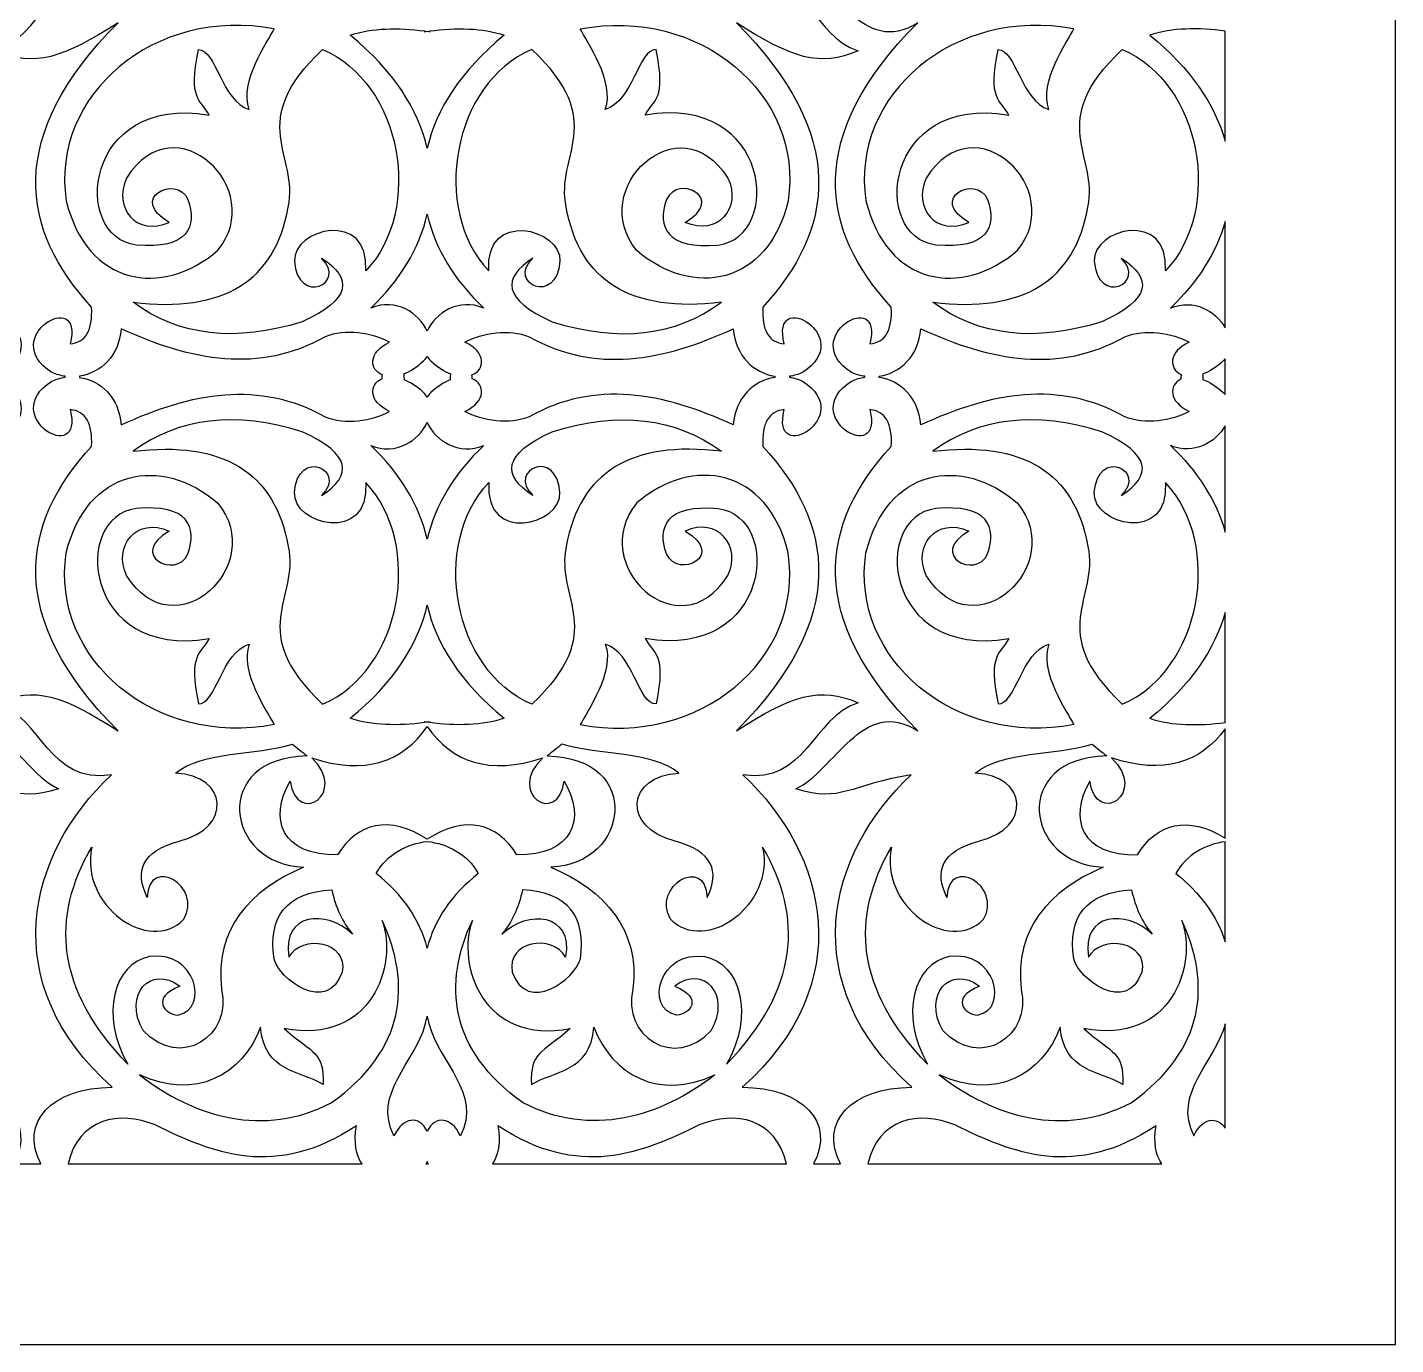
# Model space of a CAD drawing. Header units: millimetres. Extents: x -471 to 529, y -470 to 530.
# Drawn here: x 29.7 to 529.2, y -470 to 10.9 of the extents above; entities that cross this region are included whole.
import ezdxf

# ---------------------------------------------------------------- set-up
doc = ezdxf.new("R2010")
doc.units = ezdxf.units.MM
doc.layers.add('Plan 1', color=7, linetype='Continuous')

msp = doc.modelspace()

# ---------------------------------------------------------------- linework, layer by layer
at = {"layer": 'Plan 1', "color": 17}
for points, knots in [([(-470.84, 529.99), (-470.84, 529.99), (529.16, 529.99), (529.16, 529.99), (529.16, 529.99), (529.16, 529.99), (529.16, -470.01), (529.16, -470.01), (529.16, -470.01), (529.16, -470.01), (-470.84, -470.01), (-470.84, -470.01), (-470.84, -470.01), (-470.84, -470.01), (-470.84, 529.99), (-470.84, 529.99)], [0, 0, 0, 0, 0.2, 0.2, 0.2, 0.2, 0.4, 0.4, 0.4, 0.4, 0.6, 0.6, 0.6, 0.6, 1, 1, 1, 1]), ([(25.58, 464.04), (25.58, 464.04), (33.8, 464.04), (33.8, 464.04), (33.8, 464.04), (25.17, 451.89), (50.07, 439.17), (45.3, 458.02), (45.3, 458.02), (50.97, 457.47), (53.57, 452.99), (53.15, 444.59), (53.15, 444.59), (27.33, 416.54), (21.43, 382.25), (62.8, 340.74), (62.8, 340.74), (42.68, 353.67), (32.25, 357.16), (18.35, 350.96), (18.35, 350.96), (35.06, 345.65), (37.53, 321.02), (60.39, 324.65), (60.39, 324.65), (29.23, 295.4), (18.23, 248.51), (60.65, 210.64), (60.65, 210.64), (35.77, 210.4), (23.65, 194.41), (38.65, 176.86), (38.65, 176.86), (38.62, 176.71), (38.62, 176.56), (38.59, 176.41), (38.59, 176.41), (23.68, 158.88), (35.81, 142.93), (60.65, 142.68), (60.65, 142.68), (18.23, 104.82), (29.23, 57.94), (60.39, 28.68), (60.39, 28.68), (37.53, 32.31), (35.06, 7.67), (18.35, 2.37), (18.35, 2.37), (32.25, -3.82), (42.68, -0.34), (62.8, 12.59), (62.8, 12.59), (21.43, -28.92), (27.33, -63.21), (53.15, -91.26), (53.15, -91.26), (53.57, -99.67), (50.97, -104.14), (45.3, -104.69), (45.3, -104.69), (50.66, -83.52), (18.6, -102.17), (38.62, -115.11), (38.62, -115.11), (40.19, -115.8), (41.81, -116.26), (43.45, -116.49), (43.45, -116.49), (43.45, -116.55), (43.45, -116.61), (43.45, -116.67), (43.45, -116.67), (43.45, -116.73), (43.45, -116.79), (43.45, -116.85), (43.45, -116.85), (41.81, -117.08), (40.19, -117.54), (38.62, -118.23), (38.62, -118.23), (18.6, -131.17), (50.66, -149.81), (45.3, -128.65), (45.3, -128.65), (50.97, -129.2), (53.57, -133.67), (53.15, -142.08), (53.15, -142.08), (27.33, -170.12), (21.43, -204.42), (62.8, -245.93), (62.8, -245.93), (42.68, -233), (32.25, -229.52), (18.35, -235.71), (18.35, -235.71), (35.06, -241.01), (37.53, -265.65), (60.39, -262.01), (60.39, -262.01), (29.23, -291.27), (18.23, -338.16), (60.65, -376.02), (60.65, -376.02), (38.53, -376.25), (26.5, -388.91), (34.65, -404.05), (34.65, -404.05), (34.65, -404.05), (24.74, -404.05), (24.74, -404.05), (24.74, -404.05), (32.89, -388.91), (20.86, -376.25), (-1.27, -376.02), (-1.27, -376.02), (41.17, -338.16), (30.15, -291.27), (-1.01, -262.01), (-1.01, -262.01), (21.86, -265.65), (24.32, -272.35), (41.04, -267.05), (41.04, -267.05), (27.15, -260.86), (16.72, -233), (-3.41, -245.93), (-3.41, -245.93), (37.96, -204.42), (32.06, -170.12), (6.25, -142.08), (6.25, -142.08), (5.81, -133.67), (8.43, -129.2), (14.08, -128.65), (14.08, -128.65), (8.74, -149.81), (40.78, -131.17), (20.76, -118.23), (20.76, -118.23), (19.19, -117.53), (17.54, -117.07), (15.88, -116.84), (15.88, -116.84), (15.88, -116.79), (15.89, -116.73), (15.89, -116.68), (15.89, -116.68), (15.89, -116.62), (15.88, -116.56), (15.88, -116.5), (15.88, -116.5), (17.54, -116.27), (19.19, -115.81), (20.76, -115.11), (20.76, -115.11), (40.78, -102.17), (8.74, -83.52), (14.08, -104.69), (14.08, -104.69), (8.43, -104.14), (5.81, -99.67), (6.25, -91.26), (6.25, -91.26), (32.06, -63.21), (37.96, -28.92), (-3.41, 12.59), (-3.41, 12.59), (16.72, -0.34), (27.15, 27.52), (41.04, 33.71), (41.04, 33.71), (24.32, 39.01), (21.86, 32.31), (-1.01, 28.68), (-1.01, 28.68), (30.15, 57.94), (41.17, 104.82), (-1.27, 142.68), (-1.27, 142.68), (23.68, 142.94), (35.79, 159), (20.62, 176.61), (20.62, 176.61), (20.62, 176.61), (20.61, 176.61), (20.61, 176.61), (20.61, 176.61), (20.62, 176.64), (20.62, 176.68), (20.62, 176.72), (20.62, 176.72), (20.62, 176.72), (20.62, 176.72), (20.62, 176.72), (20.62, 176.72), (35.79, 194.33), (23.68, 210.4), (-1.27, 210.64), (-1.27, 210.64), (41.17, 248.51), (30.15, 295.4), (-1.01, 324.65), (-1.01, 324.65), (21.86, 321.02), (24.32, 314.32), (41.04, 319.61), (41.04, 319.61), (27.15, 325.81), (16.72, 353.67), (-3.41, 340.74), (-3.41, 340.74), (37.96, 382.25), (32.06, 416.54), (6.25, 444.59), (6.25, 444.59), (5.81, 452.99), (8.43, 457.47), (14.08, 458.02), (14.08, 458.02), (9.32, 439.17), (34.21, 451.89), (25.58, 464.04)], [0, 0, 0, 0, 0.017544, 0.017544, 0.017544, 0.017544, 0.035088, 0.035088, 0.035088, 0.035088, 0.052632, 0.052632, 0.052632, 0.052632, 0.070175, 0.070175, 0.070175, 0.070175, 0.087719, 0.087719, 0.087719, 0.087719, 0.105263, 0.105263, 0.105263, 0.105263, 0.122807, 0.122807, 0.122807, 0.122807, 0.140351, 0.140351, 0.140351, 0.140351, 0.157895, 0.157895, 0.157895, 0.157895, 0.175439, 0.175439, 0.175439, 0.175439, 0.192982, 0.192982, 0.192982, 0.192982, 0.210526, 0.210526, 0.210526, 0.210526, 0.22807, 0.22807, 0.22807, 0.22807, 0.245614, 0.245614, 0.245614, 0.245614, 0.263158, 0.263158, 0.263158, 0.263158, 0.280702, 0.280702, 0.280702, 0.280702, 0.298246, 0.298246, 0.298246, 0.298246, 0.315789, 0.315789, 0.315789, 0.315789, 0.333333, 0.333333, 0.333333, 0.333333, 0.350877, 0.350877, 0.350877, 0.350877, 0.368421, 0.368421, 0.368421, 0.368421, 0.385965, 0.385965, 0.385965, 0.385965, 0.403509, 0.403509, 0.403509, 0.403509, 0.421053, 0.421053, 0.421053, 0.421053, 0.438596, 0.438596, 0.438596, 0.438596, 0.45614, 0.45614, 0.45614, 0.45614, 0.473684, 0.473684, 0.473684, 0.473684, 0.491228, 0.491228, 0.491228, 0.491228, 0.508772, 0.508772, 0.508772, 0.508772, 0.526316, 0.526316, 0.526316, 0.526316, 0.54386, 0.54386, 0.54386, 0.54386, 0.561404, 0.561404, 0.561404, 0.561404, 0.578947, 0.578947, 0.578947, 0.578947, 0.596491, 0.596491, 0.596491, 0.596491, 0.614035, 0.614035, 0.614035, 0.614035, 0.631579, 0.631579, 0.631579, 0.631579, 0.649123, 0.649123, 0.649123, 0.649123, 0.666667, 0.666667, 0.666667, 0.666667, 0.684211, 0.684211, 0.684211, 0.684211, 0.701754, 0.701754, 0.701754, 0.701754, 0.719298, 0.719298, 0.719298, 0.719298, 0.736842, 0.736842, 0.736842, 0.736842, 0.754386, 0.754386, 0.754386, 0.754386, 0.77193, 0.77193, 0.77193, 0.77193, 0.789474, 0.789474, 0.789474, 0.789474, 0.807018, 0.807018, 0.807018, 0.807018, 0.824561, 0.824561, 0.824561, 0.824561, 0.842105, 0.842105, 0.842105, 0.842105, 0.859649, 0.859649, 0.859649, 0.859649, 0.877193, 0.877193, 0.877193, 0.877193, 0.894737, 0.894737, 0.894737, 0.894737, 0.912281, 0.912281, 0.912281, 0.912281, 0.929825, 0.929825, 0.929825, 0.929825, 0.947368, 0.947368, 0.947368, 0.947368, 0.964912, 0.964912, 0.964912, 0.964912, 1, 1, 1, 1]), ([(317.5, 464.04), (317.5, 464.04), (325.72, 464.04), (325.72, 464.04), (325.72, 464.04), (317.09, 451.89), (341.98, 439.17), (337.22, 458.02), (337.22, 458.02), (342.88, 457.47), (345.49, 452.99), (345.06, 444.59), (345.06, 444.59), (319.23, 416.54), (313.35, 382.25), (354.71, 340.74), (354.71, 340.74), (334.59, 353.67), (324.16, 325.81), (310.27, 319.61), (310.27, 319.61), (326.98, 314.32), (329.44, 321.02), (352.31, 324.65), (352.31, 324.65), (321.15, 295.4), (310.14, 248.51), (352.57, 210.64), (352.57, 210.64), (327.62, 210.4), (315.51, 194.33), (330.68, 176.72), (330.68, 176.72), (330.68, 176.72), (330.69, 176.72), (330.69, 176.72), (330.69, 176.72), (330.69, 176.68), (330.69, 176.64), (330.7, 176.61), (330.7, 176.61), (330.7, 176.61), (330.68, 176.61), (330.68, 176.61), (330.68, 176.61), (315.51, 159), (327.62, 142.94), (352.57, 142.68), (352.57, 142.68), (310.14, 104.82), (321.15, 57.94), (352.31, 28.68), (352.31, 28.68), (329.44, 32.31), (326.98, 39.01), (310.27, 33.71), (310.27, 33.71), (324.16, 27.52), (334.59, -0.34), (354.71, 12.59), (354.71, 12.59), (313.35, -28.92), (319.23, -63.21), (345.06, -91.26), (345.06, -91.26), (345.49, -99.67), (342.88, -104.14), (337.22, -104.69), (337.22, -104.69), (342.56, -83.52), (310.52, -102.17), (330.54, -115.11), (330.54, -115.11), (332.12, -115.81), (333.76, -116.27), (335.42, -116.5), (335.42, -116.5), (335.42, -116.56), (335.42, -116.62), (335.42, -116.68), (335.42, -116.68), (335.42, -116.73), (335.42, -116.79), (335.42, -116.84), (335.42, -116.84), (333.76, -117.07), (332.12, -117.53), (330.54, -118.23), (330.54, -118.23), (310.52, -131.17), (342.56, -149.81), (337.22, -128.65), (337.22, -128.65), (342.88, -129.2), (345.49, -133.67), (345.06, -142.08), (345.06, -142.08), (319.23, -170.12), (313.35, -204.42), (354.71, -245.93), (354.71, -245.93), (334.59, -233), (324.16, -260.86), (310.27, -267.05), (310.27, -267.05), (326.98, -272.35), (329.44, -265.65), (352.31, -262.01), (352.31, -262.01), (321.15, -291.27), (310.14, -338.16), (352.57, -376.02), (352.57, -376.02), (330.44, -376.25), (318.41, -388.91), (326.56, -404.05), (326.56, -404.05), (326.56, -404.05), (316.65, -404.05), (316.65, -404.05), (316.65, -404.05), (324.8, -388.91), (312.77, -376.25), (290.65, -376.02), (290.65, -376.02), (333.08, -338.16), (322.07, -291.27), (290.91, -262.01), (290.91, -262.01), (313.78, -265.65), (316.24, -241.01), (332.95, -235.71), (332.95, -235.71), (319.06, -229.52), (308.63, -233), (288.5, -245.93), (288.5, -245.93), (329.87, -204.42), (323.98, -170.12), (298.16, -142.08), (298.16, -142.08), (297.72, -133.67), (300.33, -129.2), (305.99, -128.65), (305.99, -128.65), (300.65, -149.81), (332.7, -131.17), (312.68, -118.23), (312.68, -118.23), (311.12, -117.54), (309.49, -117.08), (307.85, -116.85), (307.85, -116.85), (307.85, -116.79), (307.85, -116.73), (307.85, -116.67), (307.85, -116.67), (307.85, -116.61), (307.85, -116.55), (307.85, -116.49), (307.85, -116.49), (309.49, -116.26), (311.12, -115.8), (312.68, -115.11), (312.68, -115.11), (332.7, -102.17), (300.65, -83.52), (305.99, -104.69), (305.99, -104.69), (300.33, -104.14), (297.72, -99.67), (298.16, -91.26), (298.16, -91.26), (323.98, -63.21), (329.87, -28.92), (288.5, 12.59), (288.5, 12.59), (308.63, -0.34), (319.06, -3.82), (332.95, 2.37), (332.95, 2.37), (316.24, 7.67), (313.78, 32.31), (290.91, 28.68), (290.91, 28.68), (322.07, 57.94), (333.08, 104.82), (290.65, 142.68), (290.65, 142.68), (315.5, 142.93), (327.62, 158.88), (312.7, 176.41), (312.7, 176.41), (312.7, 176.56), (312.68, 176.71), (312.65, 176.86), (312.65, 176.86), (327.64, 194.41), (315.53, 210.4), (290.65, 210.64), (290.65, 210.64), (333.08, 248.51), (322.07, 295.4), (290.91, 324.65), (290.91, 324.65), (313.78, 321.02), (316.24, 345.65), (332.95, 350.96), (332.95, 350.96), (319.06, 357.16), (308.63, 353.67), (288.5, 340.74), (288.5, 340.74), (329.87, 382.25), (323.98, 416.54), (298.16, 444.59), (298.16, 444.59), (297.72, 452.99), (300.33, 457.47), (305.99, 458.02), (305.99, 458.02), (301.24, 439.17), (326.13, 451.89), (317.5, 464.04)], [0, 0, 0, 0, 0.017544, 0.017544, 0.017544, 0.017544, 0.035088, 0.035088, 0.035088, 0.035088, 0.052632, 0.052632, 0.052632, 0.052632, 0.070175, 0.070175, 0.070175, 0.070175, 0.087719, 0.087719, 0.087719, 0.087719, 0.105263, 0.105263, 0.105263, 0.105263, 0.122807, 0.122807, 0.122807, 0.122807, 0.140351, 0.140351, 0.140351, 0.140351, 0.157895, 0.157895, 0.157895, 0.157895, 0.175439, 0.175439, 0.175439, 0.175439, 0.192982, 0.192982, 0.192982, 0.192982, 0.210526, 0.210526, 0.210526, 0.210526, 0.22807, 0.22807, 0.22807, 0.22807, 0.245614, 0.245614, 0.245614, 0.245614, 0.263158, 0.263158, 0.263158, 0.263158, 0.280702, 0.280702, 0.280702, 0.280702, 0.298246, 0.298246, 0.298246, 0.298246, 0.315789, 0.315789, 0.315789, 0.315789, 0.333333, 0.333333, 0.333333, 0.333333, 0.350877, 0.350877, 0.350877, 0.350877, 0.368421, 0.368421, 0.368421, 0.368421, 0.385965, 0.385965, 0.385965, 0.385965, 0.403509, 0.403509, 0.403509, 0.403509, 0.421053, 0.421053, 0.421053, 0.421053, 0.438596, 0.438596, 0.438596, 0.438596, 0.45614, 0.45614, 0.45614, 0.45614, 0.473684, 0.473684, 0.473684, 0.473684, 0.491228, 0.491228, 0.491228, 0.491228, 0.508772, 0.508772, 0.508772, 0.508772, 0.526316, 0.526316, 0.526316, 0.526316, 0.54386, 0.54386, 0.54386, 0.54386, 0.561404, 0.561404, 0.561404, 0.561404, 0.578947, 0.578947, 0.578947, 0.578947, 0.596491, 0.596491, 0.596491, 0.596491, 0.614035, 0.614035, 0.614035, 0.614035, 0.631579, 0.631579, 0.631579, 0.631579, 0.649123, 0.649123, 0.649123, 0.649123, 0.666667, 0.666667, 0.666667, 0.666667, 0.684211, 0.684211, 0.684211, 0.684211, 0.701754, 0.701754, 0.701754, 0.701754, 0.719298, 0.719298, 0.719298, 0.719298, 0.736842, 0.736842, 0.736842, 0.736842, 0.754386, 0.754386, 0.754386, 0.754386, 0.77193, 0.77193, 0.77193, 0.77193, 0.789474, 0.789474, 0.789474, 0.789474, 0.807018, 0.807018, 0.807018, 0.807018, 0.824561, 0.824561, 0.824561, 0.824561, 0.842105, 0.842105, 0.842105, 0.842105, 0.859649, 0.859649, 0.859649, 0.859649, 0.877193, 0.877193, 0.877193, 0.877193, 0.894737, 0.894737, 0.894737, 0.894737, 0.912281, 0.912281, 0.912281, 0.912281, 0.929825, 0.929825, 0.929825, 0.929825, 0.947368, 0.947368, 0.947368, 0.947368, 0.964912, 0.964912, 0.964912, 0.964912, 1, 1, 1, 1]), ([(119.78, 10.32), (117.54, 5.85), (106.87, -9.05), (110.67, -19.09), (110.67, -19.09), (100.53, -16.11), (98.57, 3.04), (92.13, 2.75), (92.13, 2.75), (88.25, -15.81), (93.03, -15.28), (96.03, -21.12), (96.03, -21.12), (50.2, -13.27), (45.61, -65.59), (69.43, -68.57), (69.43, -68.57), (88.24, -70.31), (91.82, -61.88), (88.31, -52), (88.31, -52), (84.02, -42.45), (66.19, -51.7), (81.5, -60.29), (81.5, -60.29), (69.67, -65.74), (60.76, -54.91), (65.91, -44.11), (65.91, -44.11), (83.6, -15.96), (117.62, -48.22), (99.21, -70.5), (99.21, -70.5), (78.8, -88.23), (51.32, -83.19), (43.89, -52.4), (43.89, -52.4), (37.99, -13.61), (76.38, 18.61), (119.78, 10.32)], [0, 0, 0, 0, 0.090909, 0.090909, 0.090909, 0.090909, 0.181818, 0.181818, 0.181818, 0.181818, 0.272727, 0.272727, 0.272727, 0.272727, 0.363636, 0.363636, 0.363636, 0.363636, 0.454545, 0.454545, 0.454545, 0.454545, 0.545455, 0.545455, 0.545455, 0.545455, 0.636364, 0.636364, 0.636364, 0.636364, 0.727273, 0.727273, 0.727273, 0.727273, 0.818182, 0.818182, 0.818182, 0.818182, 1, 1, 1, 1]), ([(231.53, 10.32), (233.76, 5.85), (244.43, -9.05), (240.63, -19.09), (240.63, -19.09), (250.78, -16.11), (252.73, 3.04), (259.17, 2.75), (259.17, 2.75), (263.05, -15.81), (258.27, -15.28), (255.27, -21.12), (255.27, -21.12), (301.1, -13.27), (305.69, -65.59), (281.86, -68.57), (281.86, -68.57), (263.07, -70.31), (259.48, -61.88), (262.99, -52), (262.99, -52), (267.28, -42.45), (285.12, -51.7), (269.8, -60.29), (269.8, -60.29), (281.63, -65.74), (290.54, -54.91), (285.4, -44.11), (285.4, -44.11), (267.71, -15.96), (233.68, -48.22), (252.09, -70.5), (252.09, -70.5), (272.5, -88.23), (299.98, -83.19), (307.41, -52.4), (307.41, -52.4), (313.31, -13.61), (274.92, 18.61), (231.53, 10.32)], [0, 0, 0, 0, 0.090909, 0.090909, 0.090909, 0.090909, 0.181818, 0.181818, 0.181818, 0.181818, 0.272727, 0.272727, 0.272727, 0.272727, 0.363636, 0.363636, 0.363636, 0.363636, 0.454545, 0.454545, 0.454545, 0.454545, 0.545455, 0.545455, 0.545455, 0.545455, 0.636364, 0.636364, 0.636364, 0.636364, 0.727273, 0.727273, 0.727273, 0.727273, 0.818182, 0.818182, 0.818182, 0.818182, 1, 1, 1, 1]), ([(411.69, 10.32), (409.45, 5.85), (398.79, -9.05), (402.59, -19.09), (402.59, -19.09), (392.44, -16.11), (390.49, 3.04), (384.04, 2.75), (384.04, 2.75), (380.16, -15.81), (384.94, -15.28), (387.94, -21.12), (387.94, -21.12), (342.12, -13.27), (337.53, -65.59), (361.35, -68.57), (361.35, -68.57), (380.15, -70.31), (383.74, -61.88), (380.23, -52), (380.23, -52), (375.93, -42.45), (358.1, -51.7), (373.41, -60.29), (373.41, -60.29), (361.59, -65.74), (352.68, -54.91), (357.81, -44.11), (357.81, -44.11), (375.51, -15.96), (409.53, -48.22), (391.12, -70.5), (391.12, -70.5), (370.72, -88.23), (343.24, -83.19), (335.8, -52.4), (335.8, -52.4), (329.9, -13.61), (368.3, 18.61), (411.69, 10.32)], [0, 0, 0, 0, 0.090909, 0.090909, 0.090909, 0.090909, 0.181818, 0.181818, 0.181818, 0.181818, 0.272727, 0.272727, 0.272727, 0.272727, 0.363636, 0.363636, 0.363636, 0.363636, 0.454545, 0.454545, 0.454545, 0.454545, 0.545455, 0.545455, 0.545455, 0.545455, 0.636364, 0.636364, 0.636364, 0.636364, 0.727273, 0.727273, 0.727273, 0.727273, 0.818182, 0.818182, 0.818182, 0.818182, 1, 1, 1, 1]), ([(175.65, -33.24), (178.87, -19.15), (187.86, -4.96), (203.78, 8.02), (203.78, 8.02), (195.86, 10.78), (186.14, 10.77), (176.56, 9.59), (176.56, 9.59), (176.62, 9.51), (176.68, 9.42), (176.73, 9.33), (176.73, 9.33), (176.37, 9.38), (176.01, 9.43), (175.65, 9.48), (175.65, 9.48), (175.29, 9.43), (174.93, 9.38), (174.58, 9.33), (174.58, 9.33), (174.63, 9.42), (174.69, 9.51), (174.74, 9.59), (174.74, 9.59), (165.16, 10.77), (155.44, 10.78), (147.53, 8.02), (147.53, 8.02), (163.45, -4.96), (172.44, -19.15), (175.65, -33.24)], [0, 0, 0, 0, 0.111111, 0.111111, 0.111111, 0.111111, 0.222222, 0.222222, 0.222222, 0.222222, 0.333333, 0.333333, 0.333333, 0.333333, 0.444444, 0.444444, 0.444444, 0.444444, 0.555556, 0.555556, 0.555556, 0.555556, 0.666667, 0.666667, 0.666667, 0.666667, 0.777778, 0.777778, 0.777778, 0.777778, 1, 1, 1, 1]), ([(466.92, 9.56), (466.92, 9.56), (466.92, -30.67), (466.92, -30.67), (466.92, -30.67), (463.23, -17.42), (454.39, -4.17), (439.44, 8.02), (439.44, 8.02), (447.43, 10.81), (457.25, 10.77), (466.92, 9.56)], [0, 0, 0, 0, 0.25, 0.25, 0.25, 0.25, 0.5, 0.5, 0.5, 0.5, 1, 1, 1, 1]), ([(137.07, -73.31), (146.74, -82.74), (128.29, -90.88), (127.24, -74.49), (127.24, -74.49), (126.41, -62.66), (154.72, -55.35), (153.2, -78.04), (153.2, -78.04), (174.52, -55.53), (166.37, -9.45), (137.46, 2.83), (137.46, 2.83), (109.07, -23.86), (129.07, -35.57), (124.89, -54.76), (124.89, -54.76), (120.08, -81.83), (101.21, -93.4), (68.27, -89.48), (68.27, -89.48), (85.07, -101.83), (105.65, -104.2), (130, -96.58), (130, -96.58), (148.03, -88.45), (148.55, -80.74), (137.07, -73.31)], [0, 0, 0, 0, 0.125, 0.125, 0.125, 0.125, 0.25, 0.25, 0.25, 0.25, 0.375, 0.375, 0.375, 0.375, 0.5, 0.5, 0.5, 0.5, 0.625, 0.625, 0.625, 0.625, 0.75, 0.75, 0.75, 0.75, 1, 1, 1, 1]), ([(214.23, -73.31), (204.55, -82.74), (223.01, -90.88), (224.06, -74.49), (224.06, -74.49), (224.89, -62.66), (196.58, -55.35), (198.11, -78.04), (198.11, -78.04), (176.78, -55.53), (184.93, -9.45), (213.84, 2.83), (213.84, 2.83), (242.22, -23.86), (222.22, -35.57), (226.42, -54.76), (226.42, -54.76), (231.22, -81.83), (250.1, -93.4), (283.04, -89.48), (283.04, -89.48), (266.23, -101.83), (245.66, -104.2), (221.3, -96.58), (221.3, -96.58), (203.26, -88.45), (202.75, -80.74), (214.23, -73.31)], [0, 0, 0, 0, 0.125, 0.125, 0.125, 0.125, 0.25, 0.25, 0.25, 0.25, 0.375, 0.375, 0.375, 0.375, 0.5, 0.5, 0.5, 0.5, 0.625, 0.625, 0.625, 0.625, 0.75, 0.75, 0.75, 0.75, 1, 1, 1, 1]), ([(428.98, -73.31), (438.66, -82.74), (420.2, -90.88), (419.15, -74.49), (419.15, -74.49), (418.32, -62.66), (446.63, -55.35), (445.11, -78.04), (445.11, -78.04), (466.44, -55.53), (458.29, -9.45), (429.38, 2.83), (429.38, 2.83), (400.99, -23.86), (420.99, -35.57), (416.8, -54.76), (416.8, -54.76), (411.99, -81.83), (393.12, -93.4), (360.18, -89.48), (360.18, -89.48), (376.98, -101.83), (397.56, -104.2), (421.91, -96.58), (421.91, -96.58), (439.95, -88.45), (440.46, -80.74), (428.98, -73.31)], [0, 0, 0, 0, 0.125, 0.125, 0.125, 0.125, 0.25, 0.25, 0.25, 0.25, 0.375, 0.375, 0.375, 0.375, 0.5, 0.5, 0.5, 0.5, 0.625, 0.625, 0.625, 0.625, 0.75, 0.75, 0.75, 0.75, 1, 1, 1, 1]), ([(175.65, -100.04), (178.6, -93.42), (187.04, -87.78), (196.27, -91.58), (196.27, -91.58), (185.66, -81.58), (178.49, -69.83), (175.65, -57.36), (175.65, -57.36), (172.81, -69.83), (165.64, -81.58), (155.03, -91.58), (155.03, -91.58), (164.26, -87.78), (172.7, -93.42), (175.65, -100.04)], [0, 0, 0, 0, 0.2, 0.2, 0.2, 0.2, 0.4, 0.4, 0.4, 0.4, 0.6, 0.6, 0.6, 0.6, 1, 1, 1, 1]), ([(466.92, -59.94), (466.92, -59.94), (466.92, -98.75), (466.92, -98.75), (466.92, -98.75), (463.51, -92.72), (455.57, -88.03), (446.95, -91.58), (446.95, -91.58), (456.83, -82.27), (463.72, -71.44), (466.92, -59.94)], [0, 0, 0, 0, 0.25, 0.25, 0.25, 0.25, 0.5, 0.5, 0.5, 0.5, 1, 1, 1, 1]), ([(159.23, -117.36), (154.51, -119.3), (154.02, -125.59), (161.89, -129.31), (161.89, -129.31), (155.58, -132.8), (145.67, -134.24), (138.39, -131.27), (138.39, -131.27), (114.32, -117.78), (89.72, -122.37), (63.92, -134.22), (63.92, -134.22), (63.14, -124.12), (56.37, -118.07), (48.76, -116.89), (48.76, -116.89), (48.76, -116.81), (48.76, -116.74), (48.76, -116.67), (48.76, -116.67), (48.76, -116.6), (48.76, -116.52), (48.76, -116.45), (48.76, -116.45), (56.37, -115.27), (63.14, -109.22), (63.92, -99.12), (63.92, -99.12), (89.72, -110.97), (114.32, -115.56), (138.39, -102.07), (138.39, -102.07), (145.67, -99.1), (155.58, -100.54), (161.89, -104.03), (161.89, -104.03), (153.96, -107.77), (154.52, -114.13), (159.33, -116.02), (159.33, -116.02), (159.26, -116.41), (159.23, -116.82), (159.23, -117.25), (159.23, -117.25), (159.23, -117.28), (159.23, -117.32), (159.23, -117.36)], [0, 0, 0, 0, 0.076923, 0.076923, 0.076923, 0.076923, 0.153846, 0.153846, 0.153846, 0.153846, 0.230769, 0.230769, 0.230769, 0.230769, 0.307692, 0.307692, 0.307692, 0.307692, 0.384615, 0.384615, 0.384615, 0.384615, 0.461538, 0.461538, 0.461538, 0.461538, 0.538462, 0.538462, 0.538462, 0.538462, 0.615385, 0.615385, 0.615385, 0.615385, 0.692308, 0.692308, 0.692308, 0.692308, 0.769231, 0.769231, 0.769231, 0.769231, 0.846154, 0.846154, 0.846154, 0.846154, 1, 1, 1, 1]), ([(192.07, -117.36), (196.79, -119.3), (197.29, -125.59), (189.41, -129.31), (189.41, -129.31), (195.72, -132.8), (205.63, -134.24), (212.92, -131.27), (212.92, -131.27), (236.98, -117.78), (261.58, -122.37), (287.38, -134.22), (287.38, -134.22), (288.17, -124.12), (294.94, -118.07), (302.54, -116.89), (302.54, -116.89), (302.54, -116.81), (302.53, -116.74), (302.53, -116.67), (302.53, -116.67), (302.53, -116.6), (302.54, -116.52), (302.54, -116.45), (302.54, -116.45), (294.94, -115.27), (288.17, -109.22), (287.38, -99.12), (287.38, -99.12), (261.58, -110.97), (236.98, -115.56), (212.92, -102.07), (212.92, -102.07), (205.63, -99.1), (195.72, -100.54), (189.41, -104.03), (189.41, -104.03), (197.34, -107.77), (196.78, -114.13), (191.97, -116.02), (191.97, -116.02), (192.04, -116.41), (192.07, -116.82), (192.07, -117.25), (192.07, -117.25), (192.07, -117.28), (192.07, -117.32), (192.07, -117.36)], [0, 0, 0, 0, 0.076923, 0.076923, 0.076923, 0.076923, 0.153846, 0.153846, 0.153846, 0.153846, 0.230769, 0.230769, 0.230769, 0.230769, 0.307692, 0.307692, 0.307692, 0.307692, 0.384615, 0.384615, 0.384615, 0.384615, 0.461538, 0.461538, 0.461538, 0.461538, 0.538462, 0.538462, 0.538462, 0.538462, 0.615385, 0.615385, 0.615385, 0.615385, 0.692308, 0.692308, 0.692308, 0.692308, 0.769231, 0.769231, 0.769231, 0.769231, 0.846154, 0.846154, 0.846154, 0.846154, 1, 1, 1, 1]), ([(450.76, -117.53), (450.76, -117.44), (450.76, -117.34), (450.76, -117.25), (450.76, -117.25), (450.76, -116.77), (450.8, -116.31), (450.89, -115.87), (450.89, -115.87), (446.41, -113.81), (446.07, -107.68), (453.81, -104.03), (453.81, -104.03), (447.5, -100.54), (437.59, -99.1), (430.29, -102.07), (430.29, -102.07), (406.24, -115.56), (381.64, -110.97), (355.83, -99.12), (355.83, -99.12), (355.04, -109.24), (348.25, -115.29), (340.62, -116.46), (340.62, -116.46), (340.62, -116.53), (340.63, -116.61), (340.63, -116.68), (340.63, -116.68), (340.63, -116.75), (340.62, -116.81), (340.62, -116.88), (340.62, -116.88), (348.25, -118.04), (355.04, -124.09), (355.83, -134.22), (355.83, -134.22), (381.64, -122.37), (406.24, -117.78), (430.29, -131.27), (430.29, -131.27), (437.59, -134.24), (447.5, -132.8), (453.81, -129.31), (453.81, -129.31), (446.14, -125.69), (446.41, -119.64), (450.76, -117.53)], [0, 0, 0, 0, 0.076923, 0.076923, 0.076923, 0.076923, 0.153846, 0.153846, 0.153846, 0.153846, 0.230769, 0.230769, 0.230769, 0.230769, 0.307692, 0.307692, 0.307692, 0.307692, 0.384615, 0.384615, 0.384615, 0.384615, 0.461538, 0.461538, 0.461538, 0.461538, 0.538462, 0.538462, 0.538462, 0.538462, 0.615385, 0.615385, 0.615385, 0.615385, 0.692308, 0.692308, 0.692308, 0.692308, 0.769231, 0.769231, 0.769231, 0.769231, 0.846154, 0.846154, 0.846154, 0.846154, 1, 1, 1, 1]), ([(175.65, -124.14), (176.01, -123.53), (176.45, -122.95), (176.99, -122.42), (176.99, -122.42), (179.47, -120.17), (181.84, -118.69), (184.02, -117.81), (184.02, -117.81), (184, -117.63), (183.99, -117.44), (183.99, -117.25), (183.99, -117.25), (183.99, -116.67), (184.06, -116.12), (184.18, -115.59), (184.18, -115.59), (181.96, -114.72), (179.53, -113.22), (176.99, -110.91), (176.99, -110.91), (176.45, -110.38), (176.01, -109.81), (175.65, -109.2), (175.65, -109.2), (175.29, -109.81), (174.85, -110.38), (174.31, -110.91), (174.31, -110.91), (171.77, -113.22), (169.34, -114.72), (167.12, -115.59), (167.12, -115.59), (167.25, -116.12), (167.31, -116.67), (167.31, -117.25), (167.31, -117.25), (167.31, -117.44), (167.3, -117.63), (167.28, -117.81), (167.28, -117.81), (169.46, -118.69), (171.84, -120.17), (174.31, -122.42), (174.31, -122.42), (174.85, -122.95), (175.29, -123.53), (175.65, -124.14)], [0, 0, 0, 0, 0.076923, 0.076923, 0.076923, 0.076923, 0.153846, 0.153846, 0.153846, 0.153846, 0.230769, 0.230769, 0.230769, 0.230769, 0.307692, 0.307692, 0.307692, 0.307692, 0.384615, 0.384615, 0.384615, 0.384615, 0.461538, 0.461538, 0.461538, 0.461538, 0.538462, 0.538462, 0.538462, 0.538462, 0.615385, 0.615385, 0.615385, 0.615385, 0.692308, 0.692308, 0.692308, 0.692308, 0.769231, 0.769231, 0.769231, 0.769231, 0.846154, 0.846154, 0.846154, 0.846154, 1, 1, 1, 1]), ([(466.92, -110.15), (466.92, -110.15), (466.92, -123.19), (466.92, -123.19), (466.92, -123.19), (466.71, -122.93), (466.48, -122.67), (466.22, -122.42), (466.22, -122.42), (463.6, -120.04), (461.1, -118.52), (458.83, -117.67), (458.83, -117.67), (458.84, -117.53), (458.84, -117.39), (458.84, -117.25), (458.84, -117.25), (458.84, -116.72), (458.78, -116.21), (458.68, -115.73), (458.68, -115.73), (460.99, -114.88), (463.55, -113.35), (466.22, -110.91), (466.22, -110.91), (466.48, -110.67), (466.71, -110.41), (466.92, -110.15)], [0, 0, 0, 0, 0.125, 0.125, 0.125, 0.125, 0.25, 0.25, 0.25, 0.25, 0.375, 0.375, 0.375, 0.375, 0.5, 0.5, 0.5, 0.5, 0.625, 0.625, 0.625, 0.625, 0.75, 0.75, 0.75, 0.75, 1, 1, 1, 1]), ([(137.07, -160.03), (146.74, -150.6), (128.29, -142.46), (127.24, -158.85), (127.24, -158.85), (126.41, -170.68), (154.72, -177.99), (153.2, -155.3), (153.2, -155.3), (174.52, -177.81), (166.37, -223.89), (137.46, -236.17), (137.46, -236.17), (109.07, -209.48), (129.07, -197.77), (124.89, -178.57), (124.89, -178.57), (120.08, -151.51), (101.21, -139.94), (68.27, -143.86), (68.27, -143.86), (85.07, -131.51), (105.65, -129.14), (130, -136.76), (130, -136.76), (148.03, -144.88), (148.55, -152.6), (137.07, -160.03)], [0, 0, 0, 0, 0.125, 0.125, 0.125, 0.125, 0.25, 0.25, 0.25, 0.25, 0.375, 0.375, 0.375, 0.375, 0.5, 0.5, 0.5, 0.5, 0.625, 0.625, 0.625, 0.625, 0.75, 0.75, 0.75, 0.75, 1, 1, 1, 1]), ([(214.23, -160.03), (204.55, -150.6), (223.01, -142.46), (224.06, -158.85), (224.06, -158.85), (224.89, -170.68), (196.58, -177.99), (198.11, -155.3), (198.11, -155.3), (176.78, -177.81), (184.93, -223.89), (213.84, -236.17), (213.84, -236.17), (242.22, -209.48), (222.22, -197.77), (226.42, -178.57), (226.42, -178.57), (231.22, -151.51), (250.1, -139.94), (283.04, -143.86), (283.04, -143.86), (266.23, -131.51), (245.66, -129.14), (221.3, -136.76), (221.3, -136.76), (203.26, -144.88), (202.75, -152.6), (214.23, -160.03)], [0, 0, 0, 0, 0.125, 0.125, 0.125, 0.125, 0.25, 0.25, 0.25, 0.25, 0.375, 0.375, 0.375, 0.375, 0.5, 0.5, 0.5, 0.5, 0.625, 0.625, 0.625, 0.625, 0.75, 0.75, 0.75, 0.75, 1, 1, 1, 1]), ([(428.98, -160.03), (438.66, -150.6), (420.2, -142.46), (419.15, -158.85), (419.15, -158.85), (418.32, -170.68), (446.63, -177.99), (445.11, -155.3), (445.11, -155.3), (466.44, -177.81), (458.29, -223.89), (429.38, -236.17), (429.38, -236.17), (400.99, -209.48), (420.99, -197.77), (416.8, -178.57), (416.8, -178.57), (411.99, -151.51), (393.12, -139.94), (360.18, -143.86), (360.18, -143.86), (376.98, -131.51), (397.56, -129.14), (421.91, -136.76), (421.91, -136.76), (439.95, -144.88), (440.46, -152.6), (428.98, -160.03)], [0, 0, 0, 0, 0.125, 0.125, 0.125, 0.125, 0.25, 0.25, 0.25, 0.25, 0.375, 0.375, 0.375, 0.375, 0.5, 0.5, 0.5, 0.5, 0.625, 0.625, 0.625, 0.625, 0.75, 0.75, 0.75, 0.75, 1, 1, 1, 1]), ([(175.65, -175.97), (178.49, -163.51), (185.66, -151.76), (196.27, -141.76), (196.27, -141.76), (187.04, -145.55), (178.6, -139.92), (175.65, -133.3), (175.65, -133.3), (172.7, -139.92), (164.26, -145.55), (155.03, -141.76), (155.03, -141.76), (165.64, -151.76), (172.81, -163.51), (175.65, -175.97)], [0, 0, 0, 0, 0.2, 0.2, 0.2, 0.2, 0.4, 0.4, 0.4, 0.4, 0.6, 0.6, 0.6, 0.6, 1, 1, 1, 1]), ([(466.92, -134.59), (466.92, -134.59), (466.92, -173.4), (466.92, -173.4), (466.92, -173.4), (463.72, -161.89), (456.83, -151.07), (446.95, -141.76), (446.95, -141.76), (455.57, -145.31), (463.51, -140.62), (466.92, -134.59)], [0, 0, 0, 0, 0.25, 0.25, 0.25, 0.25, 0.5, 0.5, 0.5, 0.5, 1, 1, 1, 1]), ([(119.78, -243.66), (117.54, -239.19), (106.87, -224.29), (110.67, -214.25), (110.67, -214.25), (100.53, -217.23), (98.57, -236.38), (92.13, -236.09), (92.13, -236.09), (88.25, -217.53), (93.03, -218.06), (96.03, -212.22), (96.03, -212.22), (50.2, -220.07), (45.61, -167.75), (69.43, -164.77), (69.43, -164.77), (88.24, -163.03), (91.82, -171.46), (88.31, -181.33), (88.31, -181.33), (84.02, -190.89), (66.19, -181.64), (81.5, -173.05), (81.5, -173.05), (69.67, -167.6), (60.76, -178.42), (65.91, -189.22), (65.91, -189.22), (83.6, -217.37), (117.62, -185.12), (99.21, -162.84), (99.21, -162.84), (78.8, -145.1), (51.32, -150.15), (43.89, -180.94), (43.89, -180.94), (37.99, -219.73), (76.38, -251.95), (119.78, -243.66)], [0, 0, 0, 0, 0.090909, 0.090909, 0.090909, 0.090909, 0.181818, 0.181818, 0.181818, 0.181818, 0.272727, 0.272727, 0.272727, 0.272727, 0.363636, 0.363636, 0.363636, 0.363636, 0.454545, 0.454545, 0.454545, 0.454545, 0.545455, 0.545455, 0.545455, 0.545455, 0.636364, 0.636364, 0.636364, 0.636364, 0.727273, 0.727273, 0.727273, 0.727273, 0.818182, 0.818182, 0.818182, 0.818182, 1, 1, 1, 1]), ([(231.53, -243.66), (233.76, -239.19), (244.43, -224.29), (240.63, -214.25), (240.63, -214.25), (250.78, -217.23), (252.73, -236.38), (259.17, -236.09), (259.17, -236.09), (263.05, -217.53), (258.27, -218.06), (255.27, -212.22), (255.27, -212.22), (301.1, -220.07), (305.69, -167.75), (281.86, -164.77), (281.86, -164.77), (263.07, -163.03), (259.48, -171.46), (262.99, -181.33), (262.99, -181.33), (267.28, -190.89), (285.12, -181.64), (269.8, -173.05), (269.8, -173.05), (281.63, -167.6), (290.54, -178.42), (285.4, -189.22), (285.4, -189.22), (267.71, -217.37), (233.68, -185.12), (252.09, -162.84), (252.09, -162.84), (272.5, -145.1), (299.98, -150.15), (307.41, -180.94), (307.41, -180.94), (313.31, -219.73), (274.92, -251.95), (231.53, -243.66)], [0, 0, 0, 0, 0.090909, 0.090909, 0.090909, 0.090909, 0.181818, 0.181818, 0.181818, 0.181818, 0.272727, 0.272727, 0.272727, 0.272727, 0.363636, 0.363636, 0.363636, 0.363636, 0.454545, 0.454545, 0.454545, 0.454545, 0.545455, 0.545455, 0.545455, 0.545455, 0.636364, 0.636364, 0.636364, 0.636364, 0.727273, 0.727273, 0.727273, 0.727273, 0.818182, 0.818182, 0.818182, 0.818182, 1, 1, 1, 1]), ([(411.69, -243.66), (409.45, -239.19), (398.79, -224.29), (402.59, -214.25), (402.59, -214.25), (392.44, -217.23), (390.49, -236.38), (384.04, -236.09), (384.04, -236.09), (380.16, -217.53), (384.94, -218.06), (387.94, -212.22), (387.94, -212.22), (342.12, -220.07), (337.53, -167.75), (361.35, -164.77), (361.35, -164.77), (380.15, -163.03), (383.74, -171.46), (380.23, -181.33), (380.23, -181.33), (375.93, -190.89), (358.1, -181.64), (373.41, -173.05), (373.41, -173.05), (361.59, -167.6), (352.68, -178.42), (357.81, -189.22), (357.81, -189.22), (375.51, -217.37), (409.53, -185.12), (391.12, -162.84), (391.12, -162.84), (370.72, -145.1), (343.24, -150.15), (335.8, -180.94), (335.8, -180.94), (329.9, -219.73), (368.3, -251.95), (411.69, -243.66)], [0, 0, 0, 0, 0.090909, 0.090909, 0.090909, 0.090909, 0.181818, 0.181818, 0.181818, 0.181818, 0.272727, 0.272727, 0.272727, 0.272727, 0.363636, 0.363636, 0.363636, 0.363636, 0.454545, 0.454545, 0.454545, 0.454545, 0.545455, 0.545455, 0.545455, 0.545455, 0.636364, 0.636364, 0.636364, 0.636364, 0.727273, 0.727273, 0.727273, 0.727273, 0.818182, 0.818182, 0.818182, 0.818182, 1, 1, 1, 1]), ([(174.74, -242.93), (174.69, -242.84), (174.63, -242.76), (174.58, -242.67), (174.58, -242.67), (174.93, -242.72), (175.29, -242.77), (175.65, -242.82), (175.65, -242.82), (176.01, -242.77), (176.37, -242.72), (176.73, -242.67), (176.73, -242.67), (176.68, -242.76), (176.62, -242.84), (176.56, -242.93), (176.56, -242.93), (186.14, -244.11), (195.86, -244.12), (203.78, -241.36), (203.78, -241.36), (187.86, -228.38), (178.87, -214.19), (175.65, -200.1), (175.65, -200.1), (172.44, -214.19), (163.45, -228.38), (147.53, -241.36), (147.53, -241.36), (155.44, -244.12), (165.16, -244.11), (174.74, -242.93)], [0, 0, 0, 0, 0.111111, 0.111111, 0.111111, 0.111111, 0.222222, 0.222222, 0.222222, 0.222222, 0.333333, 0.333333, 0.333333, 0.333333, 0.444444, 0.444444, 0.444444, 0.444444, 0.555556, 0.555556, 0.555556, 0.555556, 0.666667, 0.666667, 0.666667, 0.666667, 0.777778, 0.777778, 0.777778, 0.777778, 1, 1, 1, 1]), ([(466.92, -202.67), (466.92, -202.67), (466.92, -242.9), (466.92, -242.9), (466.92, -242.9), (457.25, -244.1), (447.43, -244.14), (439.44, -241.36), (439.44, -241.36), (454.39, -229.17), (463.23, -215.91), (466.92, -202.67)], [0, 0, 0, 0, 0.25, 0.25, 0.25, 0.25, 0.5, 0.5, 0.5, 0.5, 1, 1, 1, 1]), ([(175.65, -285.51), (189.36, -276.45), (201.34, -279.6), (208.34, -291.16), (208.34, -291.16), (228.7, -291.6), (233.82, -278.06), (225.66, -264.3), (225.66, -264.3), (223.37, -281.07), (204.1, -268.81), (217.82, -255.78), (217.82, -255.78), (198.45, -262.28), (184.56, -257.3), (175.65, -244.31), (175.65, -244.31), (166.74, -257.3), (152.86, -262.28), (133.48, -255.78), (133.48, -255.78), (147.2, -268.81), (127.94, -281.07), (125.64, -264.3), (125.64, -264.3), (117.48, -278.06), (122.61, -291.6), (142.95, -291.16), (142.95, -291.16), (149.96, -279.6), (161.95, -276.45), (175.65, -285.51)], [0, 0, 0, 0, 0.111111, 0.111111, 0.111111, 0.111111, 0.222222, 0.222222, 0.222222, 0.222222, 0.333333, 0.333333, 0.333333, 0.333333, 0.444444, 0.444444, 0.444444, 0.444444, 0.555556, 0.555556, 0.555556, 0.555556, 0.666667, 0.666667, 0.666667, 0.666667, 0.777778, 0.777778, 0.777778, 0.777778, 1, 1, 1, 1]), ([(466.92, -245.23), (466.92, -245.23), (466.92, -285.1), (466.92, -285.1), (466.92, -285.1), (453.48, -276.55), (441.76, -279.78), (434.87, -291.16), (434.87, -291.16), (414.51, -291.6), (409.39, -278.06), (417.56, -264.3), (417.56, -264.3), (419.85, -281.07), (439.11, -268.81), (425.39, -255.78), (425.39, -255.78), (444.31, -262.13), (457.99, -257.53), (466.92, -245.23)], [0, 0, 0, 0, 0.166667, 0.166667, 0.166667, 0.166667, 0.333333, 0.333333, 0.333333, 0.333333, 0.5, 0.5, 0.5, 0.5, 0.666667, 0.666667, 0.666667, 0.666667, 1, 1, 1, 1]), ([(130.52, -295.71), (101.65, -294.62), (96.68, -255.74), (131.82, -255.09), (131.82, -255.09), (130.03, -253.65), (128.23, -252.21), (126.43, -250.77), (126.43, -250.77), (112.64, -255.16), (93.91, -253.08), (83.79, -261.36), (83.79, -261.36), (102.79, -262.08), (104.83, -281.46), (85.1, -286.2), (85.1, -286.2), (71.45, -289.98), (68.71, -297.19), (73.46, -306.73), (73.46, -306.73), (74.03, -291.03), (93.99, -302.77), (86.8, -314.72), (86.8, -314.72), (74.16, -327.79), (48.62, -309.57), (53.22, -288.36), (53.22, -288.36), (38.21, -313.98), (40, -340.31), (66.34, -367.65), (66.34, -367.65), (56.06, -349.48), (61.35, -330.88), (74.31, -328.33), (74.31, -328.33), (90.91, -325.87), (96.55, -347.29), (84.65, -349.72), (84.65, -349.72), (79.68, -349.44), (74.63, -343.39), (85.3, -339.14), (85.3, -339.14), (74.78, -331.14), (64.43, -342.16), (71.95, -355.34), (71.95, -355.34), (85.62, -369.95), (104.58, -357.22), (100.59, -340.22), (100.59, -340.22), (97.86, -318.47), (110.87, -304.06), (130.52, -295.71)], [0, 0, 0, 0, 0.066667, 0.066667, 0.066667, 0.066667, 0.133333, 0.133333, 0.133333, 0.133333, 0.2, 0.2, 0.2, 0.2, 0.266667, 0.266667, 0.266667, 0.266667, 0.333333, 0.333333, 0.333333, 0.333333, 0.4, 0.4, 0.4, 0.4, 0.466667, 0.466667, 0.466667, 0.466667, 0.533333, 0.533333, 0.533333, 0.533333, 0.6, 0.6, 0.6, 0.6, 0.666667, 0.666667, 0.666667, 0.666667, 0.733333, 0.733333, 0.733333, 0.733333, 0.8, 0.8, 0.8, 0.8, 0.866667, 0.866667, 0.866667, 0.866667, 1, 1, 1, 1]), ([(220.78, -295.71), (249.65, -294.62), (254.62, -255.74), (219.49, -255.09), (219.49, -255.09), (221.28, -253.65), (223.07, -252.21), (224.87, -250.77), (224.87, -250.77), (238.66, -255.16), (257.39, -253.08), (267.51, -261.36), (267.51, -261.36), (248.51, -262.08), (246.47, -281.46), (266.21, -286.2), (266.21, -286.2), (279.85, -289.98), (282.59, -297.19), (277.84, -306.73), (277.84, -306.73), (277.27, -291.03), (257.32, -302.77), (264.5, -314.72), (264.5, -314.72), (277.14, -327.79), (302.68, -309.57), (298.09, -288.36), (298.09, -288.36), (313.09, -313.98), (311.3, -340.31), (284.96, -367.65), (284.96, -367.65), (295.25, -349.48), (289.95, -330.88), (276.99, -328.33), (276.99, -328.33), (260.39, -325.87), (254.75, -347.29), (266.65, -349.72), (266.65, -349.72), (271.63, -349.44), (276.67, -343.39), (266, -339.14), (266, -339.14), (276.52, -331.14), (286.86, -342.16), (279.35, -355.34), (279.35, -355.34), (265.69, -369.95), (246.72, -357.22), (250.72, -340.22), (250.72, -340.22), (253.44, -318.47), (240.44, -304.06), (220.78, -295.71)], [0, 0, 0, 0, 0.066667, 0.066667, 0.066667, 0.066667, 0.133333, 0.133333, 0.133333, 0.133333, 0.2, 0.2, 0.2, 0.2, 0.266667, 0.266667, 0.266667, 0.266667, 0.333333, 0.333333, 0.333333, 0.333333, 0.4, 0.4, 0.4, 0.4, 0.466667, 0.466667, 0.466667, 0.466667, 0.533333, 0.533333, 0.533333, 0.533333, 0.6, 0.6, 0.6, 0.6, 0.666667, 0.666667, 0.666667, 0.666667, 0.733333, 0.733333, 0.733333, 0.733333, 0.8, 0.8, 0.8, 0.8, 0.866667, 0.866667, 0.866667, 0.866667, 1, 1, 1, 1]), ([(422.43, -295.71), (393.57, -294.62), (388.59, -255.74), (423.73, -255.09), (423.73, -255.09), (421.94, -253.65), (420.14, -252.21), (418.34, -250.77), (418.34, -250.77), (404.56, -255.16), (385.82, -253.08), (375.7, -261.36), (375.7, -261.36), (394.7, -262.08), (396.75, -281.46), (377, -286.2), (377, -286.2), (363.36, -289.98), (360.63, -297.19), (365.37, -306.73), (365.37, -306.73), (365.95, -291.03), (385.9, -302.77), (378.72, -314.72), (378.72, -314.72), (366.08, -327.79), (340.54, -309.57), (345.13, -288.36), (345.13, -288.36), (330.12, -313.98), (331.91, -340.31), (358.26, -367.65), (358.26, -367.65), (347.97, -349.48), (353.27, -330.88), (366.23, -328.33), (366.23, -328.33), (382.83, -325.87), (388.46, -347.29), (376.57, -349.72), (376.57, -349.72), (371.59, -349.44), (366.54, -343.39), (377.21, -339.14), (377.21, -339.14), (366.69, -331.14), (356.35, -342.16), (363.87, -355.34), (363.87, -355.34), (377.53, -369.95), (396.5, -357.22), (392.5, -340.22), (392.5, -340.22), (389.78, -318.47), (402.77, -304.06), (422.43, -295.71)], [0, 0, 0, 0, 0.066667, 0.066667, 0.066667, 0.066667, 0.133333, 0.133333, 0.133333, 0.133333, 0.2, 0.2, 0.2, 0.2, 0.266667, 0.266667, 0.266667, 0.266667, 0.333333, 0.333333, 0.333333, 0.333333, 0.4, 0.4, 0.4, 0.4, 0.466667, 0.466667, 0.466667, 0.466667, 0.533333, 0.533333, 0.533333, 0.533333, 0.6, 0.6, 0.6, 0.6, 0.666667, 0.666667, 0.666667, 0.666667, 0.733333, 0.733333, 0.733333, 0.733333, 0.8, 0.8, 0.8, 0.8, 0.866667, 0.866667, 0.866667, 0.866667, 1, 1, 1, 1]), ([(175.65, -325.3), (178.26, -314.88), (184.48, -305.79), (194.31, -298.04), (194.31, -298.04), (190.47, -290.97), (182.86, -287.07), (175.65, -286.33), (175.65, -286.33), (168.44, -287.07), (160.83, -290.97), (156.99, -298.04), (156.99, -298.04), (166.82, -305.79), (173.03, -314.88), (175.65, -325.3)], [0, 0, 0, 0, 0.2, 0.2, 0.2, 0.2, 0.4, 0.4, 0.4, 0.4, 0.6, 0.6, 0.6, 0.6, 1, 1, 1, 1]), ([(466.92, -286.41), (466.92, -286.41), (466.92, -322.98), (466.92, -322.98), (466.92, -322.98), (464, -313.52), (458, -305.21), (448.91, -298.04), (448.91, -298.04), (452.63, -291.18), (459.91, -287.31), (466.92, -286.41)], [0, 0, 0, 0, 0.25, 0.25, 0.25, 0.25, 0.5, 0.5, 0.5, 0.5, 1, 1, 1, 1]), ([(148.4, -320.12), (144.73, -315.87), (142.22, -310.47), (140.86, -303.92), (140.86, -303.92), (124.09, -304.95), (117.57, -313.76), (119.76, -329.2), (119.76, -329.2), (121.51, -336.49), (139.14, -349.75), (144.58, -334.02), (144.58, -334.02), (146.88, -322.76), (130.03, -319.81), (125.14, -328.55), (125.14, -328.55), (122.44, -312.23), (138.89, -311.08), (148.4, -320.12)], [0, 0, 0, 0, 0.166667, 0.166667, 0.166667, 0.166667, 0.333333, 0.333333, 0.333333, 0.333333, 0.5, 0.5, 0.5, 0.5, 0.666667, 0.666667, 0.666667, 0.666667, 1, 1, 1, 1]), ([(202.9, -320.12), (206.56, -315.87), (209.08, -310.47), (210.44, -303.92), (210.44, -303.92), (227.2, -304.95), (233.73, -313.76), (231.55, -329.2), (231.55, -329.2), (229.79, -336.49), (212.16, -349.75), (206.72, -334.02), (206.72, -334.02), (204.42, -322.76), (221.27, -319.81), (226.16, -328.55), (226.16, -328.55), (228.86, -312.23), (212.42, -311.08), (202.9, -320.12)], [0, 0, 0, 0, 0.166667, 0.166667, 0.166667, 0.166667, 0.333333, 0.333333, 0.333333, 0.333333, 0.5, 0.5, 0.5, 0.5, 0.666667, 0.666667, 0.666667, 0.666667, 1, 1, 1, 1]), ([(440.31, -320.12), (436.65, -315.87), (434.14, -310.47), (432.77, -303.92), (432.77, -303.92), (416.01, -304.95), (409.48, -313.76), (411.67, -329.2), (411.67, -329.2), (413.42, -336.49), (431.06, -349.75), (436.49, -334.02), (436.49, -334.02), (438.79, -322.76), (421.95, -319.81), (417.05, -328.55), (417.05, -328.55), (414.36, -312.23), (430.8, -311.08), (440.31, -320.12)], [0, 0, 0, 0, 0.166667, 0.166667, 0.166667, 0.166667, 0.333333, 0.333333, 0.333333, 0.333333, 0.5, 0.5, 0.5, 0.5, 0.666667, 0.666667, 0.666667, 0.666667, 1, 1, 1, 1]), ([(137.62, -375.09), (138.05, -362.8), (134.16, -364.25), (123.42, -354.56), (123.42, -354.56), (155.21, -360.74), (165.18, -331.33), (159.17, -315.15), (159.17, -315.15), (169.9, -338.12), (167.89, -362.41), (140.65, -381.7), (140.65, -381.7), (116, -394.64), (90.34, -386.85), (70.66, -371.54), (70.66, -371.54), (91.22, -381.04), (108.13, -371.48), (114.8, -354.15), (114.8, -354.15), (116.17, -370.69), (129.48, -369.94), (137.62, -375.09)], [0, 0, 0, 0, 0.142857, 0.142857, 0.142857, 0.142857, 0.285714, 0.285714, 0.285714, 0.285714, 0.428571, 0.428571, 0.428571, 0.428571, 0.571429, 0.571429, 0.571429, 0.571429, 0.714286, 0.714286, 0.714286, 0.714286, 1, 1, 1, 1]), ([(213.68, -375.09), (213.24, -362.8), (217.13, -364.25), (227.88, -354.56), (227.88, -354.56), (196.1, -360.74), (186.12, -331.33), (192.14, -315.15), (192.14, -315.15), (181.39, -338.12), (183.42, -362.41), (210.65, -381.7), (210.65, -381.7), (235.3, -394.64), (260.95, -386.85), (280.65, -371.54), (280.65, -371.54), (260.08, -381.04), (243.18, -371.48), (236.5, -354.15), (236.5, -354.15), (235.14, -370.69), (221.82, -369.94), (213.68, -375.09)], [0, 0, 0, 0, 0.142857, 0.142857, 0.142857, 0.142857, 0.285714, 0.285714, 0.285714, 0.285714, 0.428571, 0.428571, 0.428571, 0.428571, 0.571429, 0.571429, 0.571429, 0.571429, 0.714286, 0.714286, 0.714286, 0.714286, 1, 1, 1, 1]), ([(429.54, -375.09), (429.97, -362.8), (426.08, -364.25), (415.34, -354.56), (415.34, -354.56), (447.12, -360.74), (457.1, -331.33), (451.08, -315.15), (451.08, -315.15), (461.82, -338.12), (459.8, -362.41), (432.56, -381.7), (432.56, -381.7), (407.91, -394.64), (382.26, -386.85), (362.57, -371.54), (362.57, -371.54), (383.14, -381.04), (400.04, -371.48), (406.71, -354.15), (406.71, -354.15), (408.08, -370.69), (421.39, -369.94), (429.54, -375.09)], [0, 0, 0, 0, 0.142857, 0.142857, 0.142857, 0.142857, 0.285714, 0.285714, 0.285714, 0.285714, 0.428571, 0.428571, 0.428571, 0.428571, 0.571429, 0.571429, 0.571429, 0.571429, 0.714286, 0.714286, 0.714286, 0.714286, 1, 1, 1, 1]), ([(175.65, -392.07), (178.66, -386.19), (184.43, -386.92), (187.78, -393.72), (187.78, -393.72), (195.68, -378.42), (180.02, -366.88), (176.34, -353.09), (176.34, -353.09), (176.09, -352.09), (175.86, -351.1), (175.65, -350.12), (175.65, -350.12), (175.44, -351.1), (175.22, -352.09), (174.96, -353.09), (174.96, -353.09), (171.28, -366.88), (155.62, -378.42), (163.52, -393.72), (163.52, -393.72), (166.87, -386.92), (172.65, -386.19), (175.65, -392.07)], [0, 0, 0, 0, 0.142857, 0.142857, 0.142857, 0.142857, 0.285714, 0.285714, 0.285714, 0.285714, 0.428571, 0.428571, 0.428571, 0.428571, 0.571429, 0.571429, 0.571429, 0.571429, 0.714286, 0.714286, 0.714286, 0.714286, 1, 1, 1, 1]), ([(466.92, -352.92), (466.92, -352.92), (466.92, -390.97), (466.92, -390.97), (466.92, -390.97), (463.79, -386.32), (458.56, -387.38), (455.44, -393.72), (455.44, -393.72), (447.53, -378.42), (463.19, -366.88), (466.88, -353.09), (466.88, -353.09), (466.89, -353.03), (466.9, -352.97), (466.92, -352.92)], [0, 0, 0, 0, 0.2, 0.2, 0.2, 0.2, 0.4, 0.4, 0.4, 0.4, 0.6, 0.6, 0.6, 0.6, 1, 1, 1, 1]), ([(151.86, -404.05), (151.86, -404.05), (44.54, -404.05), (44.54, -404.05), (44.54, -404.05), (48.4, -387.38), (63.09, -384.43), (76.33, -389.78), (76.33, -389.78), (97.51, -400.26), (120.26, -409.65), (149.81, -390.11), (149.81, -390.11), (148.72, -396.19), (149.72, -400.81), (151.86, -404.05)], [0, 0, 0, 0, 0.2, 0.2, 0.2, 0.2, 0.4, 0.4, 0.4, 0.4, 0.6, 0.6, 0.6, 0.6, 1, 1, 1, 1]), ([(306.76, -404.05), (306.76, -404.05), (199.44, -404.05), (199.44, -404.05), (199.44, -404.05), (201.58, -400.81), (202.58, -396.19), (201.48, -390.11), (201.48, -390.11), (231.04, -409.65), (253.79, -400.26), (274.97, -389.78), (274.97, -389.78), (288.21, -384.43), (302.9, -387.38), (306.76, -404.05)], [0, 0, 0, 0, 0.2, 0.2, 0.2, 0.2, 0.4, 0.4, 0.4, 0.4, 0.6, 0.6, 0.6, 0.6, 1, 1, 1, 1]), ([(443.78, -404.05), (443.78, -404.05), (336.46, -404.05), (336.46, -404.05), (336.46, -404.05), (340.31, -387.38), (355.01, -384.43), (368.25, -389.78), (368.25, -389.78), (389.42, -400.26), (412.18, -409.65), (441.73, -390.11), (441.73, -390.11), (440.64, -396.19), (441.63, -400.81), (443.78, -404.05)], [0, 0, 0, 0, 0.2, 0.2, 0.2, 0.2, 0.4, 0.4, 0.4, 0.4, 0.6, 0.6, 0.6, 0.6, 1, 1, 1, 1]), ([(176.18, -404.05), (176.18, -404.05), (175.12, -404.05), (175.12, -404.05), (175.12, -404.05), (175.31, -403.77), (175.49, -403.48), (175.65, -403.18), (175.65, -403.18), (175.82, -403.48), (176, -403.77), (176.18, -404.05)], [0, 0, 0, 0, 0.25, 0.25, 0.25, 0.25, 0.5, 0.5, 0.5, 0.5, 1, 1, 1, 1])]:
    msp.add_open_spline(points, degree=3, knots=knots, dxfattribs=at)

doc.saveas('drawing.dxf')
